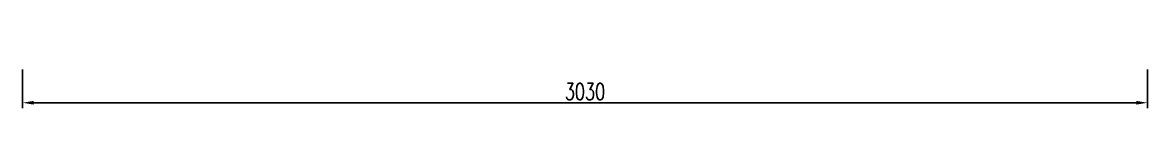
# Model space of a CAD drawing. Header units: millimetres. Extents: x -24222 to 32035, y -74604 to 14337.
# Drawn here: x 6371 to 9401, y 3979 to 4170 of the extents above; entities that cross this region are included whole.
import ezdxf

# ---------------------------------------------------------------- set-up
doc = ezdxf.new("R2010")
doc.units = ezdxf.units.MM
doc.header["$LTSCALE"] = 0.25
doc.header["$MEASUREMENT"] = 0
doc.styles.get("Standard").update_dxf_attribs({"font": 'simplex1.shx', "width": 0.7, "bigfont": 'hztxt.shx'})
doc.dimstyles.new('150', dxfattribs={"dimscale": 15, "dimtxt": 3, "dimasz": 2, "dimexe": 1, "dimexo": 1, "dimgap": 0.5, "dimtad": 1, "dimdec": 1, "dimdsep": 46, "dimtxsty": 'Standard', "dimcen": 0.5, "dimadec": 0, "dimazin": 0, "dimtfac": 1, "dimtdec": 1, "dimtofl": 0, "dimtmove": 2, "dimatfit": 3, "dimfxl": 0, "dimtolj": 1, "dimtzin": 0, "dimarcsym": 0})

# ---------------------------------------------------------------- blocks, each defined once
blk = doc.blocks.new('*D19')
at = {"color": 0, "lineweight": -2}
for p, q in [((6371.2, 4084.1), (6371.2, 3979.1)), ((9401.2, 4084.1), (9401.2, 3979.1)), ((6401.2, 3994.1), (9371.2, 3994.1))]:
    blk.add_line(p, q, dxfattribs=at)
at = {"color": 0}
for points in [[(6401.2, 3999.1), (6401.2, 3989.1), (6371.2, 3994.1)], [(9371.2, 3999.1), (9371.2, 3989.1), (9401.2, 3994.1)]]:
    blk.add_solid(points, dxfattribs=at)
at = {"layer": 'Defpoints', "color": 0}
for p in [(6371.2, 4169.6), (9401.2, 4169.6), (9401.2, 3994.1)]:
    blk.add_point(p, dxfattribs=at)
at = {"color": 0, "insert": (7886.2, 4024.1), "char_height": 45, "attachment_point": 5}
blk.add_mtext('\\A1;3030', dxfattribs=at)

msp = doc.modelspace()

# ---------------------------------------------------------------- dimensions: what is measured, and where the dimension line sits
dim = msp.add_linear_dim(base=(9401.243, 3994.082), p1=(6371.243, 4169.59), p2=(9401.243, 4169.59), dimstyle='150')
dim.commit()
dim.dimension.update_dxf_attribs({"geometry": '*D19', "text_midpoint": (7886.243, 4024.082)})

doc.saveas('drawing.dxf')
